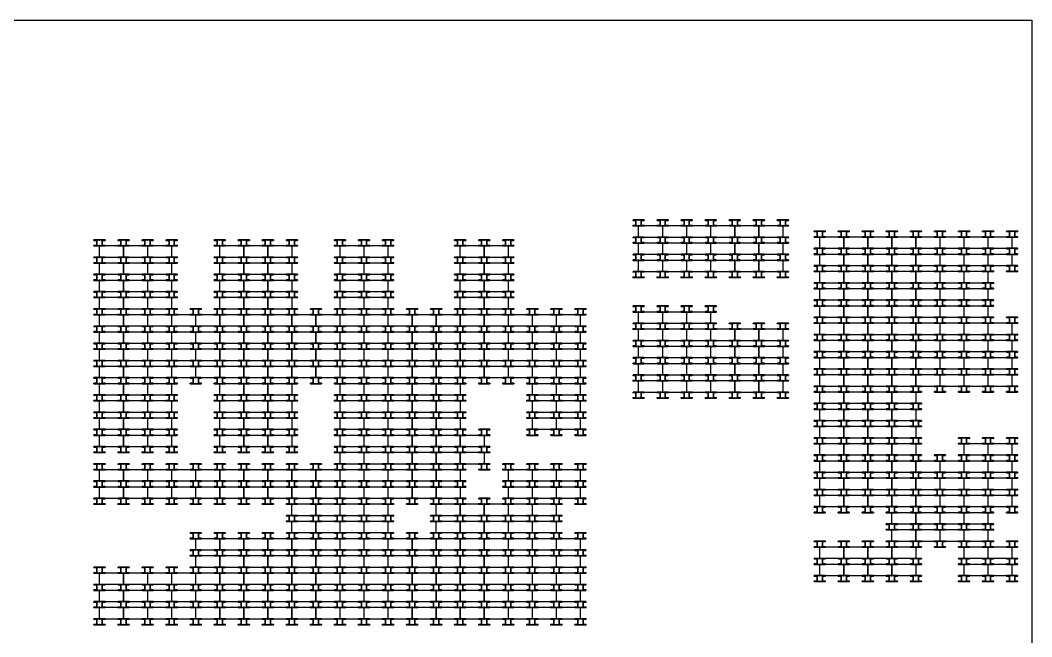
# Model space of a CAD drawing. Header units: inches. Extents: x 3750 to 10146, y -443 to 5941.
# Drawn here: x 6862 to 10146, y 3941 to 5941 of the extents above; entities that cross this region are included whole.
import ezdxf

# ---------------------------------------------------------------- set-up
doc = ezdxf.new("R2010")
doc.units = ezdxf.units.IN
doc.header["$LTSCALE"] = 50
doc.header["$MEASUREMENT"] = 0
for name, color, linetype, lineweight in [('E-PANELS', 140, 'Continuous', 30), ('E2-ECOFEET', 254, 'Continuous', 35), ('E3-ECOFEET', 254, 'Continuous', 35)]:
    doc.layers.add(name, color=color, linetype=linetype, lineweight=lineweight)
doc.layers.add('IFI PERIMETER', color=221, linetype='FENCE', plot=False)
doc.layers.get('E2-ECOFEET').off()
doc.styles.get("Standard").update_dxf_attribs({"font": 'arial.ttf'})
doc.linetypes.add('FENCE', pattern='A,0.5,-0.1,["X",Standard,S=0.1,R=0,X=-0.035,Y=-0.05],-0.1', length=0.7)

# ---------------------------------------------------------------- blocks, each defined once
blk = doc.blocks.new('YINGLI 305W 10DEG')
at = {"layer": 'E-PANELS'}
blk.add_lwpolyline([(0, 0), (77.56, 0), (77.56, -38.4), (0, -38.4)], close=True, dxfattribs=at)
blk = doc.blocks.new('EF3')
at = {"layer": 'E3-ECOFEET', "color": 5}
for points in [[(0, 0), (0, -1.5), (9.4, -1.5), (9.4, -18.1), (0, -18.1), (0, -19.6), (36, -19.6), (36, -18.1), (26.6, -18.1), (26.6, -1.5), (36, -1.5), (36, 0), (0, 0)], [(8.8, -8.1), (8.9, -8.1)]]:
    blk.add_lwpolyline(points, dxfattribs=at)
at = {"layer": 'E3-ECOFEET'}
for points in [[(17.2, -1), (17.8, -1), (17.8, -0.5)], [(17.2, -18.5), (17.8, -18.5), (17.8, -19)], [(18.2, -0.5), (18.2, -1), (18.8, -1)], [(18.2, -19), (18.2, -18.5), (18.8, -18.5)]]:
    blk.add_lwpolyline(points, dxfattribs=at)

msp = doc.modelspace()

# ---------------------------------------------------------------- linework, layer by layer
at = {"layer": 'IFI PERIMETER'}
msp.add_lwpolyline([(10146.5, -226.8), (3896.1, -226.8), (3896.1, 5941.5), (10146.5, 5941.5)], close=True, dxfattribs=at)

# ---------------------------------------------------------------- block references
at = {"layer": 'E-PANELS'}
for p in [(8870.1, 5275.1, -1022.9), (8948.2, 5275.1, -1022.9), (9026.3, 5275.1, -1022.9), (9104.3, 5275.1, -1022.9), (9182.4, 5275.1, -1022.9), (9260.4, 5275.1, -1022.9), (9458.2, 5238.7, -1022.9), (9536.3, 5238.7, -1022.9), (9614.4, 5238.7, -1022.9), (9692.4, 5238.7, -1022.9), (9770.5, 5238.7, -1022.9), (9848.5, 5238.7, -1022.9), (9926.6, 5238.7, -1022.9), (10004.7, 5238.7, -1022.9), (7120, 5210.2, -1022.9), (7198, 5210.2, -1022.9), (7276.1, 5210.2, -1022.9), (7510.3, 5210.2, -1022.9), (7588.3, 5210.2, -1022.9), (7666.4, 5210.2, -1022.9), (7900.6, 5210.2, -1022.9), (7978.6, 5210.2, -1022.9), (8290.9, 5210.2, -1022.9), (8368.9, 5210.2, -1022.9), (8870.1, 5219.2, -1022.9), (8948.2, 5219.2, -1022.9), (9026.3, 5219.2, -1022.9), (9104.3, 5219.2, -1022.9), (9182.4, 5219.2, -1022.9), (9260.4, 5219.2, -1022.9), (8870.1, 5163.3, -1022.9), (8948.2, 5163.3, -1022.9), (9026.3, 5163.3, -1022.9), (9104.3, 5163.3, -1022.9), (9182.4, 5163.3, -1022.9), (9260.4, 5163.3, -1022.9), (9458.2, 5182.8, -1022.9), (9536.3, 5182.8, -1022.9), (9614.4, 5182.8, -1022.9), (9692.4, 5182.8, -1022.9), (9770.5, 5182.8, -1022.9), (9848.5, 5182.8, -1022.9), (9926.6, 5182.8, -1022.9), (10004.7, 5182.8, -1022.9), (7120, 5154.3, -1022.9), (7198, 5154.3, -1022.9), (7276.1, 5154.3, -1022.9), (7510.3, 5154.3, -1022.9), (7588.3, 5154.3, -1022.9), (7666.4, 5154.3, -1022.9), (7900.6, 5154.3, -1022.9), (7978.6, 5154.3, -1022.9), (8290.9, 5154.3, -1022.9), (8368.9, 5154.3, -1022.9), (9458.2, 5126.9, -1022.9), (9536.3, 5126.9, -1022.9), (9614.4, 5126.9, -1022.9), (9692.4, 5126.9, -1022.9), (9770.5, 5126.9, -1022.9), (9848.5, 5126.9, -1022.9), (9926.6, 5126.9, -1022.9), (7120, 5098.4, -1022.9), (7198, 5098.4, -1022.9), (7276.1, 5098.4, -1022.9), (7510.3, 5098.4, -1022.9), (7588.3, 5098.4, -1022.9), (7666.4, 5098.4, -1022.9), (7900.6, 5098.4, -1022.9), (7978.6, 5098.4, -1022.9), (8290.9, 5098.4, -1022.9), (8368.9, 5098.4, -1022.9), (9458.2, 5071, -1022.9), (9536.3, 5071, -1022.9), (9614.4, 5071, -1022.9), (9692.4, 5071, -1022.9), (9770.5, 5071, -1022.9), (9848.5, 5071, -1022.9), (9926.6, 5071, -1022.9), (7120, 5042.5, -1022.9), (7198, 5042.5, -1022.9), (7276.1, 5042.5, -1022.9), (7510.3, 5042.5, -1022.9), (7588.3, 5042.5, -1022.9), (7666.4, 5042.5, -1022.9), (7900.6, 5042.5, -1022.9), (7978.6, 5042.5, -1022.9), (8290.9, 5042.5, -1022.9), (8368.9, 5042.5, -1022.9), (8870.1, 4995.6, -1022.9), (8948.2, 4995.6, -1022.9), (9026.3, 4995.6, -1022.9), (9458.2, 5015.1, -1022.9), (9536.3, 5015.1, -1022.9), (9614.4, 5015.1, -1022.9), (9692.4, 5015.1, -1022.9), (9770.5, 5015.1, -1022.9), (9848.5, 5015.1, -1022.9), (9926.6, 5015.1, -1022.9), (7120, 4986.6, -1022.9), (7198, 4986.6, -1022.9), (7276.1, 4986.6, -1022.9), (7354.2, 4986.6, -1022.9), (7432.2, 4986.6, -1022.9), (7510.3, 4986.6, -1022.9), (7588.3, 4986.6, -1022.9), (7666.4, 4986.6, -1022.9), (7744.5, 4986.6, -1022.9), (7822.5, 4986.6, -1022.9), (7900.6, 4986.6, -1022.9), (7978.6, 4986.6, -1022.9), (8056.7, 4986.6, -1022.9), (8134.8, 4986.6, -1022.9), (8212.8, 4986.6, -1022.9), (8290.9, 4986.6, -1022.9), (8368.9, 4986.6, -1022.9), (8447, 4986.6, -1022.9), (8525.1, 4986.6, -1022.9), (8603.1, 4986.6, -1022.9), (9458.2, 4959.2, -1022.9), (9536.3, 4959.2, -1022.9), (9614.4, 4959.2, -1022.9), (9692.4, 4959.2, -1022.9), (9770.5, 4959.2, -1022.9), (9848.5, 4959.2, -1022.9), (9926.6, 4959.2, -1022.9), (10004.7, 4959.2, -1022.9), (7120, 4930.7, -1022.9), (7198, 4930.7, -1022.9), (7276.1, 4930.7, -1022.9), (7354.2, 4930.7, -1022.9), (7432.2, 4930.7, -1022.9), (7510.3, 4930.7, -1022.9), (7588.3, 4930.7, -1022.9), (7666.4, 4930.7, -1022.9), (7744.5, 4930.7, -1022.9), (7822.5, 4930.7, -1022.9), (7900.6, 4930.7, -1022.9), (7978.6, 4930.7, -1022.9), (8056.7, 4930.7, -1022.9), (8134.8, 4930.7, -1022.9), (8212.8, 4930.7, -1022.9), (8290.9, 4930.7, -1022.9), (8368.9, 4930.7, -1022.9), (8447, 4930.7, -1022.9), (8525.1, 4930.7, -1022.9), (8603.1, 4930.7, -1022.9), (8870.1, 4939.8, -1022.9), (8948.2, 4939.8, -1022.9), (9026.3, 4939.8, -1022.9), (9104.3, 4939.8, -1022.9), (9182.4, 4939.8, -1022.9), (9260.4, 4939.8, -1022.9), (9458.2, 4903.3, -1022.9), (9536.3, 4903.3, -1022.9), (9614.4, 4903.3, -1022.9), (9692.4, 4903.3, -1022.9), (9770.5, 4903.3, -1022.9), (9848.5, 4903.3, -1022.9), (9926.6, 4903.3, -1022.9), (10004.7, 4903.3, -1022.9), (7120, 4874.8, -1022.9), (7198, 4874.8, -1022.9), (7276.1, 4874.8, -1022.9), (7354.2, 4874.8, -1022.9), (7432.2, 4874.8, -1022.9), (7510.3, 4874.8, -1022.9), (7588.3, 4874.8, -1022.9), (7666.4, 4874.8, -1022.9), (7744.5, 4874.8, -1022.9), (7822.5, 4874.8, -1022.9), (7900.6, 4874.8, -1022.9), (7978.6, 4874.8, -1022.9), (8056.7, 4874.8, -1022.9), (8134.8, 4874.8, -1022.9), (8212.8, 4874.8, -1022.9), (8290.9, 4874.8, -1022.9), (8368.9, 4874.8, -1022.9), (8447, 4874.8, -1022.9), (8525.1, 4874.8, -1022.9), (8603.1, 4874.8, -1022.9), (8870.1, 4883.9, -1022.9), (8948.2, 4883.9, -1022.9), (9026.3, 4883.9, -1022.9), (9104.3, 4883.9, -1022.9), (9182.4, 4883.9, -1022.9), (9260.4, 4883.9, -1022.9), (8870.1, 4828, -1022.9), (8948.2, 4828, -1022.9), (9026.3, 4828, -1022.9), (9104.3, 4828, -1022.9), (9182.4, 4828, -1022.9), (9260.4, 4828, -1022.9), (9458.2, 4847.5, -1022.9), (9536.3, 4847.5, -1022.9), (9614.4, 4847.5, -1022.9), (9692.4, 4847.5, -1022.9), (9770.5, 4847.5, -1022.9), (9848.5, 4847.5, -1022.9), (9926.6, 4847.5, -1022.9), (10004.7, 4847.5, -1022.9), (7120, 4818.9, -1022.9), (7198, 4818.9, -1022.9), (7276.1, 4818.9, -1022.9), (7354.2, 4818.9, -1022.9), (7432.2, 4818.9, -1022.9), (7510.3, 4818.9, -1022.9), (7588.3, 4818.9, -1022.9), (7666.4, 4818.9, -1022.9), (7744.5, 4818.9, -1022.9), (7822.5, 4818.9, -1022.9), (7900.6, 4818.9, -1022.9), (7978.6, 4818.9, -1022.9), (8056.7, 4818.9, -1022.9), (8134.8, 4818.9, -1022.9), (8212.8, 4818.9, -1022.9), (8290.9, 4818.9, -1022.9), (8368.9, 4818.9, -1022.9), (8447, 4818.9, -1022.9), (8525.1, 4818.9, -1022.9), (8603.1, 4818.9, -1022.9), (7120, 4763, -1022.9), (7198, 4763, -1022.9), (7276.1, 4763, -1022.9), (7510.3, 4763, -1022.9), (7588.3, 4763, -1022.9), (7666.4, 4763, -1022.9), (7900.6, 4763, -1022.9), (7978.6, 4763, -1022.9), (8056.7, 4763, -1022.9), (8134.8, 4763, -1022.9), (8212.8, 4763, -1022.9), (8525.1, 4763, -1022.9), (8603.1, 4763, -1022.9), (8870.1, 4772.1, -1022.9), (8948.2, 4772.1, -1022.9), (9026.3, 4772.1, -1022.9), (9104.3, 4772.1, -1022.9), (9182.4, 4772.1, -1022.9), (9260.4, 4772.1, -1022.9), (9458.2, 4791.6, -1022.9), (9536.3, 4791.6, -1022.9), (9614.4, 4791.6, -1022.9), (9692.4, 4791.6, -1022.9), (9770.5, 4791.6, -1022.9), (9848.5, 4791.6, -1022.9), (9926.6, 4791.6, -1022.9), (10004.7, 4791.6, -1022.9), (9458.2, 4735.7, -1022.9), (9536.3, 4735.7, -1022.9), (9614.4, 4735.7, -1022.9), (9692.4, 4735.7, -1022.9), (7120, 4707.1, -1022.9), (7198, 4707.1, -1022.9), (7276.1, 4707.1, -1022.9), (7510.3, 4707.1, -1022.9), (7588.3, 4707.1, -1022.9), (7666.4, 4707.1, -1022.9), (7900.6, 4707.1, -1022.9), (7978.6, 4707.1, -1022.9), (8056.7, 4707.1, -1022.9), (8134.8, 4707.1, -1022.9), (8212.8, 4707.1, -1022.9), (8525.1, 4707.1, -1022.9), (8603.1, 4707.1, -1022.9), (9458.2, 4679.8, -1022.9), (9536.3, 4679.8, -1022.9), (9614.4, 4679.8, -1022.9), (9692.4, 4679.8, -1022.9), (7120, 4651.2, -1022.9), (7198, 4651.2, -1022.9), (7276.1, 4651.2, -1022.9), (7510.3, 4651.2, -1022.9), (7588.3, 4651.2, -1022.9), (7666.4, 4651.2, -1022.9), (7900.6, 4651.2, -1022.9), (7978.6, 4651.2, -1022.9), (8056.7, 4651.2, -1022.9), (8134.8, 4651.2, -1022.9), (8212.8, 4651.2, -1022.9), (8525.1, 4651.2, -1022.9), (8603.1, 4651.2, -1022.9), (9458.2, 4623.9, -1022.9), (9536.3, 4623.9, -1022.9), (9614.4, 4623.9, -1022.9), (9692.4, 4623.9, -1022.9), (7120, 4595.3, -1022.9), (7198, 4595.3, -1022.9), (7276.1, 4595.3, -1022.9), (7510.3, 4595.3, -1022.9), (7588.3, 4595.3, -1022.9), (7666.4, 4595.3, -1022.9), (7900.6, 4595.3, -1022.9), (7978.6, 4595.3, -1022.9), (8056.7, 4595.3, -1022.9), (8134.8, 4595.3, -1022.9), (8212.8, 4595.3, -1022.9), (8290.9, 4595.3, -1022.9), (9458.2, 4568, -1022.9), (9536.3, 4568, -1022.9), (9614.4, 4568, -1022.9), (9692.4, 4568, -1022.9), (9926.6, 4568, -1022.9), (10004.7, 4568, -1022.9), (7900.6, 4539.4, -1022.9), (7978.6, 4539.4, -1022.9), (8056.7, 4539.4, -1022.9), (8134.8, 4539.4, -1022.9), (8212.8, 4539.4, -1022.9), (8290.9, 4539.4, -1022.9), (9458.2, 4512.1, -1022.9), (9536.3, 4512.1, -1022.9), (9614.4, 4512.1, -1022.9), (9692.4, 4512.1, -1022.9), (9770.5, 4512.1, -1022.9), (9848.5, 4512.1, -1022.9), (9926.6, 4512.1, -1022.9), (10004.7, 4512.1, -1022.9), (7120, 4483.6, -1022.9), (7198, 4483.6, -1022.9), (7276.1, 4483.6, -1022.9), (7354.2, 4483.6, -1022.9), (7432.2, 4483.6, -1022.9), (7510.3, 4483.6, -1022.9), (7588.3, 4483.6, -1022.9), (7666.4, 4483.6, -1022.9), (7744.5, 4483.6, -1022.9), (7822.5, 4483.6, -1022.9), (7900.6, 4483.6, -1022.9), (7978.6, 4483.6, -1022.9), (8056.7, 4483.6, -1022.9), (8134.8, 4483.6, -1022.9), (8212.8, 4483.6, -1022.9), (8447, 4483.6, -1022.9), (8525.1, 4483.6, -1022.9), (8603.1, 4483.6, -1022.9), (9458.2, 4456.2, -1022.9), (9536.3, 4456.2, -1022.9), (9614.4, 4456.2, -1022.9), (9692.4, 4456.2, -1022.9), (9770.5, 4456.2, -1022.9), (9848.5, 4456.2, -1022.9), (9926.6, 4456.2, -1022.9), (10004.7, 4456.2, -1022.9), (7120, 4427.7, -1022.9), (7198, 4427.7, -1022.9), (7276.1, 4427.7, -1022.9), (7354.2, 4427.7, -1022.9), (7432.2, 4427.7, -1022.9), (7510.3, 4427.7, -1022.9), (7588.3, 4427.7, -1022.9), (7666.4, 4427.7, -1022.9), (7744.5, 4427.7, -1022.9), (7822.5, 4427.7, -1022.9), (7900.6, 4427.7, -1022.9), (7978.6, 4427.7, -1022.9), (8056.7, 4427.7, -1022.9), (8134.8, 4427.7, -1022.9), (8212.8, 4427.7, -1022.9), (8447, 4427.7, -1022.9), (8525.1, 4427.7, -1022.9), (8603.1, 4427.7, -1022.9), (7744.5, 4371.8, -1022.9), (7822.5, 4371.8, -1022.9), (7900.6, 4371.8, -1022.9), (7978.6, 4371.8, -1022.9), (8212.8, 4371.8, -1022.9), (8290.9, 4371.8, -1022.9), (8368.9, 4371.8, -1022.9), (8447, 4371.8, -1022.9), (8525.1, 4371.8, -1022.9), (9458.2, 4400.3, -1022.9), (9536.3, 4400.3, -1022.9), (9614.4, 4400.3, -1022.9), (9692.4, 4400.3, -1022.9), (9770.5, 4400.3, -1022.9), (9848.5, 4400.3, -1022.9), (9926.6, 4400.3, -1022.9), (10004.7, 4400.3, -1022.9), (9692.4, 4344.4, -1022.9), (9770.5, 4344.4, -1022.9), (9848.5, 4344.4, -1022.9), (9926.6, 4344.4, -1022.9), (7744.5, 4315.9, -1022.9), (7822.5, 4315.9, -1022.9), (7900.6, 4315.9, -1022.9), (7978.6, 4315.9, -1022.9), (8212.8, 4315.9, -1022.9), (8290.9, 4315.9, -1022.9), (8368.9, 4315.9, -1022.9), (8447, 4315.9, -1022.9), (8525.1, 4315.9, -1022.9), (9692.4, 4288.5, -1022.9), (9770.5, 4288.5, -1022.9), (9848.5, 4288.5, -1022.9), (9926.6, 4288.5, -1022.9), (7432.2, 4260, -1022.9), (7510.3, 4260, -1022.9), (7588.3, 4260, -1022.9), (7666.4, 4260, -1022.9), (7744.5, 4260, -1022.9), (7822.5, 4260, -1022.9), (7900.6, 4260, -1022.9), (7978.6, 4260, -1022.9), (8056.7, 4260, -1022.9), (8134.8, 4260, -1022.9), (8212.8, 4260, -1022.9), (8290.9, 4260, -1022.9), (8368.9, 4260, -1022.9), (8447, 4260, -1022.9), (8525.1, 4260, -1022.9), (8603.1, 4260, -1022.9), (7432.2, 4204.1, -1022.9), (7510.3, 4204.1, -1022.9), (7588.3, 4204.1, -1022.9), (7666.4, 4204.1, -1022.9), (7744.5, 4204.1, -1022.9), (7822.5, 4204.1, -1022.9), (7900.6, 4204.1, -1022.9), (7978.6, 4204.1, -1022.9), (8056.7, 4204.1, -1022.9), (8134.8, 4204.1, -1022.9), (8212.8, 4204.1, -1022.9), (8290.9, 4204.1, -1022.9), (8368.9, 4204.1, -1022.9), (8447, 4204.1, -1022.9), (8525.1, 4204.1, -1022.9), (8603.1, 4204.1, -1022.9), (9458.2, 4232.6, -1022.9), (9536.3, 4232.6, -1022.9), (9614.4, 4232.6, -1022.9), (9692.4, 4232.6, -1022.9), (9926.6, 4232.6, -1022.9), (10004.7, 4232.6, -1022.9), (9458.2, 4176.7, -1022.9), (9536.3, 4176.7, -1022.9), (9614.4, 4176.7, -1022.9), (9692.4, 4176.7, -1022.9), (9926.6, 4176.7, -1022.9), (10004.7, 4176.7, -1022.9), (7120, 4148.2, -1022.9), (7198, 4148.2, -1022.9), (7276.1, 4148.2, -1022.9), (7354.2, 4148.2, -1022.9), (7432.2, 4148.2, -1022.9), (7510.3, 4148.2, -1022.9), (7588.3, 4148.2, -1022.9), (7666.4, 4148.2, -1022.9), (7744.5, 4148.2, -1022.9), (7822.5, 4148.2, -1022.9), (7900.6, 4148.2, -1022.9), (7978.6, 4148.2, -1022.9), (8056.7, 4148.2, -1022.9), (8134.8, 4148.2, -1022.9), (8212.8, 4148.2, -1022.9), (8290.9, 4148.2, -1022.9), (8368.9, 4148.2, -1022.9), (8447, 4148.2, -1022.9), (8525.1, 4148.2, -1022.9), (8603.1, 4148.2, -1022.9), (7120, 4092.3, -1022.9), (7198, 4092.3, -1022.9), (7276.1, 4092.3, -1022.9), (7354.2, 4092.3, -1022.9), (7432.2, 4092.3, -1022.9), (7510.3, 4092.3, -1022.9), (7588.3, 4092.3, -1022.9), (7666.4, 4092.3, -1022.9), (7744.5, 4092.3, -1022.9), (7822.5, 4092.3, -1022.9), (7900.6, 4092.3, -1022.9), (7978.6, 4092.3, -1022.9), (8056.7, 4092.3, -1022.9), (8134.8, 4092.3, -1022.9), (8212.8, 4092.3, -1022.9), (8290.9, 4092.3, -1022.9), (8368.9, 4092.3, -1022.9), (8447, 4092.3, -1022.9), (8525.1, 4092.3, -1022.9), (8603.1, 4092.3, -1022.9), (7120, 4036.4, -1022.9), (7198, 4036.4, -1022.9), (7276.1, 4036.4, -1022.9), (7354.2, 4036.4, -1022.9), (7432.2, 4036.4, -1022.9), (7510.3, 4036.4, -1022.9), (7588.3, 4036.4, -1022.9), (7666.4, 4036.4, -1022.9), (7744.5, 4036.4, -1022.9), (7822.5, 4036.4, -1022.9), (7900.6, 4036.4, -1022.9), (7978.6, 4036.4, -1022.9), (8056.7, 4036.4, -1022.9), (8134.8, 4036.4, -1022.9), (8212.8, 4036.4, -1022.9), (8290.9, 4036.4, -1022.9), (8368.9, 4036.4, -1022.9), (8447, 4036.4, -1022.9), (8525.1, 4036.4, -1022.9), (8603.1, 4036.4, -1022.9)]:
    msp.add_blockref('YINGLI 305W 10DEG', p, dxfattribs=at)
at = {"layer": 'E2-ECOFEET'}
for p in [(8851.9, 5293.6, -1022.9), (8930, 5293.6, -1022.9), (9008, 5293.6, -1022.9), (9086.1, 5293.6, -1022.9), (9164.1, 5293.6, -1022.9), (9242.2, 5293.6, -1022.9), (9320.3, 5293.6, -1022.9), (9440, 5257.2, -1022.9), (9518.1, 5257.2, -1022.9), (9596.1, 5257.2, -1022.9), (9674.2, 5257.2, -1022.9), (9752.2, 5257.2, -1022.9), (9830.3, 5257.2, -1022.9), (9908.4, 5257.2, -1022.9), (9986.4, 5257.2, -1022.9), (10064.5, 5257.2, -1022.9), (7101.7, 5228.7, -1022.9), (7179.8, 5228.7, -1022.9), (7257.8, 5228.7, -1022.9), (7335.9, 5228.7, -1022.9), (7492, 5228.7, -1022.9), (7570.1, 5228.7, -1022.9), (7648.1, 5228.7, -1022.9), (7726.2, 5228.7, -1022.9), (7882.3, 5228.7, -1022.9), (7960.4, 5228.7, -1022.9), (8038.4, 5228.7, -1022.9), (8272.6, 5228.7, -1022.9), (8350.7, 5228.7, -1022.9), (8428.7, 5228.7, -1022.9), (8851.9, 5237.8, -1022.9), (8930, 5237.8, -1022.9), (9008, 5237.8, -1022.9), (9086.1, 5237.8, -1022.9), (9164.1, 5237.8, -1022.9), (9242.2, 5237.8, -1022.9), (9320.3, 5237.8, -1022.9), (9440, 5201.3, -1022.9), (9518.1, 5201.3, -1022.9), (9596.1, 5201.3, -1022.9), (9674.2, 5201.3, -1022.9), (9752.2, 5201.3, -1022.9), (9830.3, 5201.3, -1022.9), (9908.4, 5201.3, -1022.9), (9986.4, 5201.3, -1022.9), (10064.5, 5201.3, -1022.9), (7101.7, 5172.8, -1022.9), (7179.8, 5172.8, -1022.9), (7257.8, 5172.8, -1022.9), (7335.9, 5172.8, -1022.9), (7492, 5172.8, -1022.9), (7570.1, 5172.8, -1022.9), (7648.1, 5172.8, -1022.9), (7726.2, 5172.8, -1022.9), (7882.3, 5172.8, -1022.9), (7960.4, 5172.8, -1022.9), (8038.4, 5172.8, -1022.9), (8272.6, 5172.8, -1022.9), (8350.7, 5172.8, -1022.9), (8428.7, 5172.8, -1022.9), (8851.9, 5181.9, -1022.9), (8930, 5181.9, -1022.9), (9008, 5181.9, -1022.9), (9086.1, 5181.9, -1022.9), (9164.1, 5181.9, -1022.9), (9242.2, 5181.9, -1022.9), (9320.3, 5181.9, -1022.9), (8851.9, 5126, -1022.9), (8930, 5126, -1022.9), (9008, 5126, -1022.9), (9086.1, 5126, -1022.9), (9164.1, 5126, -1022.9), (9242.2, 5126, -1022.9), (9320.3, 5126, -1022.9), (9440, 5145.4, -1022.9), (9518.1, 5145.4, -1022.9), (9596.1, 5145.4, -1022.9), (9674.2, 5145.4, -1022.9), (9752.2, 5145.4, -1022.9), (9830.3, 5145.4, -1022.9), (9908.4, 5145.4, -1022.9), (9986.4, 5145.4, -1022.9), (10064.5, 5145.4, -1022.9), (7101.7, 5116.9, -1022.9), (7179.8, 5116.9, -1022.9), (7257.8, 5116.9, -1022.9), (7335.9, 5116.9, -1022.9), (7492, 5116.9, -1022.9), (7570.1, 5116.9, -1022.9), (7648.1, 5116.9, -1022.9), (7726.2, 5116.9, -1022.9), (7882.3, 5116.9, -1022.9), (7960.4, 5116.9, -1022.9), (8038.4, 5116.9, -1022.9), (8272.6, 5116.9, -1022.9), (8350.7, 5116.9, -1022.9), (8428.7, 5116.9, -1022.9), (7101.7, 5061, -1022.9), (7179.8, 5061, -1022.9), (7257.8, 5061, -1022.9), (7335.9, 5061, -1022.9), (7492, 5061, -1022.9), (7570.1, 5061, -1022.9), (7648.1, 5061, -1022.9), (7726.2, 5061, -1022.9), (7882.3, 5061, -1022.9), (7960.4, 5061, -1022.9), (8038.4, 5061, -1022.9), (8272.6, 5061, -1022.9), (8350.7, 5061, -1022.9), (8428.7, 5061, -1022.9), (9440, 5089.6, -1022.9), (9518.1, 5089.6, -1022.9), (9596.1, 5089.6, -1022.9), (9674.2, 5089.6, -1022.9), (9752.2, 5089.6, -1022.9), (9830.3, 5089.6, -1022.9), (9908.4, 5089.6, -1022.9), (9986.4, 5089.6, -1022.9), (9440, 5033.7, -1022.9), (9518.1, 5033.7, -1022.9), (9596.1, 5033.7, -1022.9), (9674.2, 5033.7, -1022.9), (9752.2, 5033.7, -1022.9), (9830.3, 5033.7, -1022.9), (9908.4, 5033.7, -1022.9), (9986.4, 5033.7, -1022.9), (7101.7, 5005.1, -1022.9), (7179.8, 5005.1, -1022.9), (7257.8, 5005.1, -1022.9), (7335.9, 5005.1, -1022.9), (7414, 5005.1, -1022.9), (7492, 5005.1, -1022.9), (7570.1, 5005.1, -1022.9), (7648.1, 5005.1, -1022.9), (7726.2, 5005.1, -1022.9), (7804.3, 5005.1, -1022.9), (7882.3, 5005.1, -1022.9), (7960.4, 5005.1, -1022.9), (8038.4, 5005.1, -1022.9), (8116.5, 5005.1, -1022.9), (8194.6, 5005.1, -1022.9), (8272.6, 5005.1, -1022.9), (8350.7, 5005.1, -1022.9), (8428.7, 5005.1, -1022.9), (8506.8, 5005.1, -1022.9), (8584.9, 5005.1, -1022.9), (8662.9, 5005.1, -1022.9), (8851.9, 5014.2, -1022.9), (8930, 5014.2, -1022.9), (9008, 5014.2, -1022.9), (9086.1, 5014.2, -1022.9), (9440, 4977.8, -1022.9), (9518.1, 4977.8, -1022.9), (9596.1, 4977.8, -1022.9), (9674.2, 4977.8, -1022.9), (9752.2, 4977.8, -1022.9), (9830.3, 4977.8, -1022.9), (9908.4, 4977.8, -1022.9), (9986.4, 4977.8, -1022.9), (10064.5, 4977.8, -1022.9), (7101.7, 4949.2, -1022.9), (7179.8, 4949.2, -1022.9), (7257.8, 4949.2, -1022.9), (7335.9, 4949.2, -1022.9), (7414, 4949.2, -1022.9), (7492, 4949.2, -1022.9), (7570.1, 4949.2, -1022.9), (7648.1, 4949.2, -1022.9), (7726.2, 4949.2, -1022.9), (7804.3, 4949.2, -1022.9), (7882.3, 4949.2, -1022.9), (7960.4, 4949.2, -1022.9), (8038.4, 4949.2, -1022.9), (8116.5, 4949.2, -1022.9), (8194.6, 4949.2, -1022.9), (8272.6, 4949.2, -1022.9), (8350.7, 4949.2, -1022.9), (8428.7, 4949.2, -1022.9), (8506.8, 4949.2, -1022.9), (8584.9, 4949.2, -1022.9), (8662.9, 4949.2, -1022.9), (8851.9, 4958.3, -1022.9), (8930, 4958.3, -1022.9), (9008, 4958.3, -1022.9), (9086.1, 4958.3, -1022.9), (9164.1, 4958.3, -1022.9), (9242.2, 4958.3, -1022.9), (9320.3, 4958.3, -1022.9), (8851.9, 4902.4, -1022.9), (8930, 4902.4, -1022.9), (9008, 4902.4, -1022.9), (9086.1, 4902.4, -1022.9), (9164.1, 4902.4, -1022.9), (9242.2, 4902.4, -1022.9), (9320.3, 4902.4, -1022.9), (9440, 4921.9, -1022.9), (9518.1, 4921.9, -1022.9), (9596.1, 4921.9, -1022.9), (9674.2, 4921.9, -1022.9), (9752.2, 4921.9, -1022.9), (9830.3, 4921.9, -1022.9), (9908.4, 4921.9, -1022.9), (9986.4, 4921.9, -1022.9), (10064.5, 4921.9, -1022.9), (7101.7, 4893.3, -1022.9), (7179.8, 4893.3, -1022.9), (7257.8, 4893.3, -1022.9), (7335.9, 4893.3, -1022.9), (7414, 4893.3, -1022.9), (7492, 4893.3, -1022.9), (7570.1, 4893.3, -1022.9), (7648.1, 4893.3, -1022.9), (7726.2, 4893.3, -1022.9), (7804.3, 4893.3, -1022.9), (7882.3, 4893.3, -1022.9), (7960.4, 4893.3, -1022.9), (8038.4, 4893.3, -1022.9), (8116.5, 4893.3, -1022.9), (8194.6, 4893.3, -1022.9), (8272.6, 4893.3, -1022.9), (8350.7, 4893.3, -1022.9), (8428.7, 4893.3, -1022.9), (8506.8, 4893.3, -1022.9), (8584.9, 4893.3, -1022.9), (8662.9, 4893.3, -1022.9), (9440, 4866, -1022.9), (9518.1, 4866, -1022.9), (9596.1, 4866, -1022.9), (9674.2, 4866, -1022.9), (9752.2, 4866, -1022.9), (9830.3, 4866, -1022.9), (9908.4, 4866, -1022.9), (9986.4, 4866, -1022.9), (10064.5, 4866, -1022.9), (7101.7, 4837.4, -1022.9), (7179.8, 4837.4, -1022.9), (7257.8, 4837.4, -1022.9), (7335.9, 4837.4, -1022.9), (7414, 4837.4, -1022.9), (7492, 4837.4, -1022.9), (7570.1, 4837.4, -1022.9), (7648.1, 4837.4, -1022.9), (7726.2, 4837.4, -1022.9), (7804.3, 4837.4, -1022.9), (7882.3, 4837.4, -1022.9), (7960.4, 4837.4, -1022.9), (8038.4, 4837.4, -1022.9), (8116.5, 4837.4, -1022.9), (8194.6, 4837.4, -1022.9), (8272.6, 4837.4, -1022.9), (8350.7, 4837.4, -1022.9), (8428.7, 4837.4, -1022.9), (8506.8, 4837.4, -1022.9), (8584.9, 4837.4, -1022.9), (8662.9, 4837.4, -1022.9), (8851.9, 4846.5, -1022.9), (8930, 4846.5, -1022.9), (9008, 4846.5, -1022.9), (9086.1, 4846.5, -1022.9), (9164.1, 4846.5, -1022.9), (9242.2, 4846.5, -1022.9), (9320.3, 4846.5, -1022.9), (9440, 4810.1, -1022.9), (9518.1, 4810.1, -1022.9), (9596.1, 4810.1, -1022.9), (9674.2, 4810.1, -1022.9), (9752.2, 4810.1, -1022.9), (9830.3, 4810.1, -1022.9), (9908.4, 4810.1, -1022.9), (9986.4, 4810.1, -1022.9), (10064.5, 4810.1, -1022.9), (7101.7, 4781.6, -1022.9), (7179.8, 4781.6, -1022.9), (7257.8, 4781.6, -1022.9), (7335.9, 4781.6, -1022.9), (7414, 4781.6, -1022.9), (7492, 4781.6, -1022.9), (7570.1, 4781.6, -1022.9), (7648.1, 4781.6, -1022.9), (7726.2, 4781.6, -1022.9), (7804.3, 4781.6, -1022.9), (7882.3, 4781.6, -1022.9), (7960.4, 4781.6, -1022.9), (8038.4, 4781.6, -1022.9), (8116.5, 4781.6, -1022.9), (8194.6, 4781.6, -1022.9), (8272.6, 4781.6, -1022.9), (8350.7, 4781.6, -1022.9), (8428.7, 4781.6, -1022.9), (8506.8, 4781.6, -1022.9), (8584.9, 4781.6, -1022.9), (8662.9, 4781.6, -1022.9), (8851.9, 4790.6, -1022.9), (8930, 4790.6, -1022.9), (9008, 4790.6, -1022.9), (9086.1, 4790.6, -1022.9), (9164.1, 4790.6, -1022.9), (9242.2, 4790.6, -1022.9), (9320.3, 4790.6, -1022.9), (8851.9, 4734.7, -1022.9), (8930, 4734.7, -1022.9), (9008, 4734.7, -1022.9), (9086.1, 4734.7, -1022.9), (9164.1, 4734.7, -1022.9), (9242.2, 4734.7, -1022.9), (9320.3, 4734.7, -1022.9), (9440, 4754.2, -1022.9), (9518.1, 4754.2, -1022.9), (9596.1, 4754.2, -1022.9), (9674.2, 4754.2, -1022.9), (9752.2, 4754.2, -1022.9), (9830.3, 4754.2, -1022.9), (9908.4, 4754.2, -1022.9), (9986.4, 4754.2, -1022.9), (10064.5, 4754.2, -1022.9), (7101.7, 4725.7, -1022.9), (7179.8, 4725.7, -1022.9), (7257.8, 4725.7, -1022.9), (7335.9, 4725.7, -1022.9), (7492, 4725.7, -1022.9), (7570.1, 4725.7, -1022.9), (7648.1, 4725.7, -1022.9), (7726.2, 4725.7, -1022.9), (7882.3, 4725.7, -1022.9), (7960.4, 4725.7, -1022.9), (8038.4, 4725.7, -1022.9), (8116.5, 4725.7, -1022.9), (8194.6, 4725.7, -1022.9), (8272.6, 4725.7, -1022.9), (8506.8, 4725.7, -1022.9), (8584.9, 4725.7, -1022.9), (8662.9, 4725.7, -1022.9), (9440, 4698.3, -1022.9), (9518.1, 4698.3, -1022.9), (9596.1, 4698.3, -1022.9), (9674.2, 4698.3, -1022.9), (9752.2, 4698.3, -1022.9), (7101.7, 4669.8, -1022.9), (7179.8, 4669.8, -1022.9), (7257.8, 4669.8, -1022.9), (7335.9, 4669.8, -1022.9), (7492, 4669.8, -1022.9), (7570.1, 4669.8, -1022.9), (7648.1, 4669.8, -1022.9), (7726.2, 4669.8, -1022.9), (7882.3, 4669.8, -1022.9), (7960.4, 4669.8, -1022.9), (8038.4, 4669.8, -1022.9), (8116.5, 4669.8, -1022.9), (8194.6, 4669.8, -1022.9), (8272.6, 4669.8, -1022.9), (8506.8, 4669.8, -1022.9), (8584.9, 4669.8, -1022.9), (8662.9, 4669.8, -1022.9), (9440, 4642.4, -1022.9), (9518.1, 4642.4, -1022.9), (9596.1, 4642.4, -1022.9), (9674.2, 4642.4, -1022.9), (9752.2, 4642.4, -1022.9), (7101.7, 4613.9, -1022.9), (7179.8, 4613.9, -1022.9), (7257.8, 4613.9, -1022.9), (7335.9, 4613.9, -1022.9), (7492, 4613.9, -1022.9), (7570.1, 4613.9, -1022.9), (7648.1, 4613.9, -1022.9), (7726.2, 4613.9, -1022.9), (7882.3, 4613.9, -1022.9), (7960.4, 4613.9, -1022.9), (8038.4, 4613.9, -1022.9), (8116.5, 4613.9, -1022.9), (8194.6, 4613.9, -1022.9), (8272.6, 4613.9, -1022.9), (8350.7, 4613.9, -1022.9), (8506.8, 4613.9, -1022.9), (8584.9, 4613.9, -1022.9), (8662.9, 4613.9, -1022.9), (9440, 4586.5, -1022.9), (9518.1, 4586.5, -1022.9), (9596.1, 4586.5, -1022.9), (9674.2, 4586.5, -1022.9), (9752.2, 4586.5, -1022.9), (9908.4, 4586.5, -1022.9), (9986.4, 4586.5, -1022.9), (10064.5, 4586.5, -1022.9), (7101.7, 4558, -1022.9), (7179.8, 4558, -1022.9), (7257.8, 4558, -1022.9), (7335.9, 4558, -1022.9), (7492, 4558, -1022.9), (7570.1, 4558, -1022.9), (7648.1, 4558, -1022.9), (7726.2, 4558, -1022.9), (7882.3, 4558, -1022.9), (7960.4, 4558, -1022.9), (8038.4, 4558, -1022.9), (8116.5, 4558, -1022.9), (8194.6, 4558, -1022.9), (8272.6, 4558, -1022.9), (8350.7, 4558, -1022.9), (7101.7, 4502.1, -1022.9), (7179.8, 4502.1, -1022.9), (7257.8, 4502.1, -1022.9), (7335.9, 4502.1, -1022.9), (7414, 4502.1, -1022.9), (7492, 4502.1, -1022.9), (7570.1, 4502.1, -1022.9), (7648.1, 4502.1, -1022.9), (7726.2, 4502.1, -1022.9), (7804.3, 4502.1, -1022.9), (7882.3, 4502.1, -1022.9), (7960.4, 4502.1, -1022.9), (8038.4, 4502.1, -1022.9), (8116.5, 4502.1, -1022.9), (8194.6, 4502.1, -1022.9), (8272.6, 4502.1, -1022.9), (8350.7, 4502.1, -1022.9), (8428.7, 4502.1, -1022.9), (8506.8, 4502.1, -1022.9), (8584.9, 4502.1, -1022.9), (8662.9, 4502.1, -1022.9), (9440, 4530.6, -1022.9), (9518.1, 4530.6, -1022.9), (9596.1, 4530.6, -1022.9), (9674.2, 4530.6, -1022.9), (9752.2, 4530.6, -1022.9), (9830.3, 4530.6, -1022.9), (9908.4, 4530.6, -1022.9), (9986.4, 4530.6, -1022.9), (10064.5, 4530.6, -1022.9), (9440, 4474.7, -1022.9), (9518.1, 4474.7, -1022.9), (9596.1, 4474.7, -1022.9), (9674.2, 4474.7, -1022.9), (9752.2, 4474.7, -1022.9), (9830.3, 4474.7, -1022.9), (9908.4, 4474.7, -1022.9), (9986.4, 4474.7, -1022.9), (10064.5, 4474.7, -1022.9), (7101.7, 4446.2, -1022.9), (7179.8, 4446.2, -1022.9), (7257.8, 4446.2, -1022.9), (7335.9, 4446.2, -1022.9), (7414, 4446.2, -1022.9), (7492, 4446.2, -1022.9), (7570.1, 4446.2, -1022.9), (7648.1, 4446.2, -1022.9), (7726.2, 4446.2, -1022.9), (7804.3, 4446.2, -1022.9), (7882.3, 4446.2, -1022.9), (7960.4, 4446.2, -1022.9), (8038.4, 4446.2, -1022.9), (8116.5, 4446.2, -1022.9), (8194.6, 4446.2, -1022.9), (8272.6, 4446.2, -1022.9), (8428.7, 4446.2, -1022.9), (8506.8, 4446.2, -1022.9), (8584.9, 4446.2, -1022.9), (8662.9, 4446.2, -1022.9), (9440, 4418.8, -1022.9), (9518.1, 4418.8, -1022.9), (9596.1, 4418.8, -1022.9), (9674.2, 4418.8, -1022.9), (9752.2, 4418.8, -1022.9), (9830.3, 4418.8, -1022.9), (9908.4, 4418.8, -1022.9), (9986.4, 4418.8, -1022.9), (10064.5, 4418.8, -1022.9), (7101.7, 4390.3, -1022.9), (7179.8, 4390.3, -1022.9), (7257.8, 4390.3, -1022.9), (7335.9, 4390.3, -1022.9), (7414, 4390.3, -1022.9), (7492, 4390.3, -1022.9), (7570.1, 4390.3, -1022.9), (7648.1, 4390.3, -1022.9), (7726.2, 4390.3, -1022.9), (7804.3, 4390.3, -1022.9), (7882.3, 4390.3, -1022.9), (7960.4, 4390.3, -1022.9), (8038.4, 4390.3, -1022.9), (8116.5, 4390.3, -1022.9), (8194.6, 4390.3, -1022.9), (8272.6, 4390.3, -1022.9), (8350.7, 4390.3, -1022.9), (8428.7, 4390.3, -1022.9), (8506.8, 4390.3, -1022.9), (8584.9, 4390.3, -1022.9), (8662.9, 4390.3, -1022.9), (9440, 4362.9, -1022.9), (9518.1, 4362.9, -1022.9), (9596.1, 4362.9, -1022.9), (9674.2, 4362.9, -1022.9), (9752.2, 4362.9, -1022.9), (9830.3, 4362.9, -1022.9), (9908.4, 4362.9, -1022.9), (9986.4, 4362.9, -1022.9), (10064.5, 4362.9, -1022.9), (7726.2, 4334.4, -1022.9), (7804.3, 4334.4, -1022.9), (7882.3, 4334.4, -1022.9), (7960.4, 4334.4, -1022.9), (8038.4, 4334.4, -1022.9), (8194.6, 4334.4, -1022.9), (8272.6, 4334.4, -1022.9), (8350.7, 4334.4, -1022.9), (8428.7, 4334.4, -1022.9), (8506.8, 4334.4, -1022.9), (8584.9, 4334.4, -1022.9), (9674.2, 4307, -1022.9), (9752.2, 4307, -1022.9), (9830.3, 4307, -1022.9), (9908.4, 4307, -1022.9), (9986.4, 4307, -1022.9), (7414, 4278.5, -1022.9), (7492, 4278.5, -1022.9), (7570.1, 4278.5, -1022.9), (7648.1, 4278.5, -1022.9), (7726.2, 4278.5, -1022.9), (7804.3, 4278.5, -1022.9), (7882.3, 4278.5, -1022.9), (7960.4, 4278.5, -1022.9), (8038.4, 4278.5, -1022.9), (8116.5, 4278.5, -1022.9), (8194.6, 4278.5, -1022.9), (8272.6, 4278.5, -1022.9), (8350.7, 4278.5, -1022.9), (8428.7, 4278.5, -1022.9), (8506.8, 4278.5, -1022.9), (8584.9, 4278.5, -1022.9), (8662.9, 4278.5, -1022.9), (9440, 4251.1, -1022.9), (9518.1, 4251.1, -1022.9), (9596.1, 4251.1, -1022.9), (9674.2, 4251.1, -1022.9), (9752.2, 4251.1, -1022.9), (9830.3, 4251.1, -1022.9), (9908.4, 4251.1, -1022.9), (9986.4, 4251.1, -1022.9), (10064.5, 4251.1, -1022.9), (7414, 4222.6, -1022.9), (7492, 4222.6, -1022.9), (7570.1, 4222.6, -1022.9), (7648.1, 4222.6, -1022.9), (7726.2, 4222.6, -1022.9), (7804.3, 4222.6, -1022.9), (7882.3, 4222.6, -1022.9), (7960.4, 4222.6, -1022.9), (8038.4, 4222.6, -1022.9), (8116.5, 4222.6, -1022.9), (8194.6, 4222.6, -1022.9), (8272.6, 4222.6, -1022.9), (8350.7, 4222.6, -1022.9), (8428.7, 4222.6, -1022.9), (8506.8, 4222.6, -1022.9), (8584.9, 4222.6, -1022.9), (8662.9, 4222.6, -1022.9), (9440, 4195.2, -1022.9), (9518.1, 4195.2, -1022.9), (9596.1, 4195.2, -1022.9), (9674.2, 4195.2, -1022.9), (9752.2, 4195.2, -1022.9), (9908.4, 4195.2, -1022.9), (9986.4, 4195.2, -1022.9), (10064.5, 4195.2, -1022.9), (7101.7, 4166.7, -1022.9), (7179.8, 4166.7, -1022.9), (7257.8, 4166.7, -1022.9), (7335.9, 4166.7, -1022.9), (7414, 4166.7, -1022.9), (7492, 4166.7, -1022.9), (7570.1, 4166.7, -1022.9), (7648.1, 4166.7, -1022.9), (7726.2, 4166.7, -1022.9), (7804.3, 4166.7, -1022.9), (7882.3, 4166.7, -1022.9), (7960.4, 4166.7, -1022.9), (8038.4, 4166.7, -1022.9), (8116.5, 4166.7, -1022.9), (8194.6, 4166.7, -1022.9), (8272.6, 4166.7, -1022.9), (8350.7, 4166.7, -1022.9), (8428.7, 4166.7, -1022.9), (8506.8, 4166.7, -1022.9), (8584.9, 4166.7, -1022.9), (8662.9, 4166.7, -1022.9), (9440, 4139.3, -1022.9), (9518.1, 4139.3, -1022.9), (9596.1, 4139.3, -1022.9), (9674.2, 4139.3, -1022.9), (9752.2, 4139.3, -1022.9), (9908.4, 4139.3, -1022.9), (9986.4, 4139.3, -1022.9), (10064.5, 4139.3, -1022.9), (7101.7, 4110.8, -1022.9), (7179.8, 4110.8, -1022.9), (7257.8, 4110.8, -1022.9), (7335.9, 4110.8, -1022.9), (7414, 4110.8, -1022.9), (7492, 4110.8, -1022.9), (7570.1, 4110.8, -1022.9), (7648.1, 4110.8, -1022.9), (7726.2, 4110.8, -1022.9), (7804.3, 4110.8, -1022.9), (7882.3, 4110.8, -1022.9), (7960.4, 4110.8, -1022.9), (8038.4, 4110.8, -1022.9), (8116.5, 4110.8, -1022.9), (8194.6, 4110.8, -1022.9), (8272.6, 4110.8, -1022.9), (8350.7, 4110.8, -1022.9), (8428.7, 4110.8, -1022.9), (8506.8, 4110.8, -1022.9), (8584.9, 4110.8, -1022.9), (8662.9, 4110.8, -1022.9), (7101.7, 4054.9, -1022.9), (7179.8, 4054.9, -1022.9), (7257.8, 4054.9, -1022.9), (7335.9, 4054.9, -1022.9), (7414, 4054.9, -1022.9), (7492, 4054.9, -1022.9), (7570.1, 4054.9, -1022.9), (7648.1, 4054.9, -1022.9), (7726.2, 4054.9, -1022.9), (7804.3, 4054.9, -1022.9), (7882.3, 4054.9, -1022.9), (7960.4, 4054.9, -1022.9), (8038.4, 4054.9, -1022.9), (8116.5, 4054.9, -1022.9), (8194.6, 4054.9, -1022.9), (8272.6, 4054.9, -1022.9), (8350.7, 4054.9, -1022.9), (8428.7, 4054.9, -1022.9), (8506.8, 4054.9, -1022.9), (8584.9, 4054.9, -1022.9), (8662.9, 4054.9, -1022.9), (7101.7, 3999, -1022.9), (7179.8, 3999, -1022.9), (7257.8, 3999, -1022.9), (7335.9, 3999, -1022.9), (7414, 3999, -1022.9), (7492, 3999, -1022.9), (7570.1, 3999, -1022.9), (7648.1, 3999, -1022.9), (7726.2, 3999, -1022.9), (7804.3, 3999, -1022.9), (7882.3, 3999, -1022.9), (7960.4, 3999, -1022.9), (8038.4, 3999, -1022.9), (8116.5, 3999, -1022.9), (8194.6, 3999, -1022.9), (8272.6, 3999, -1022.9), (8350.7, 3999, -1022.9), (8428.7, 3999, -1022.9), (8506.8, 3999, -1022.9), (8584.9, 3999, -1022.9), (8662.9, 3999, -1022.9)]:
    msp.add_blockref('EF3', p, dxfattribs=at)

doc.saveas('drawing.dxf')
